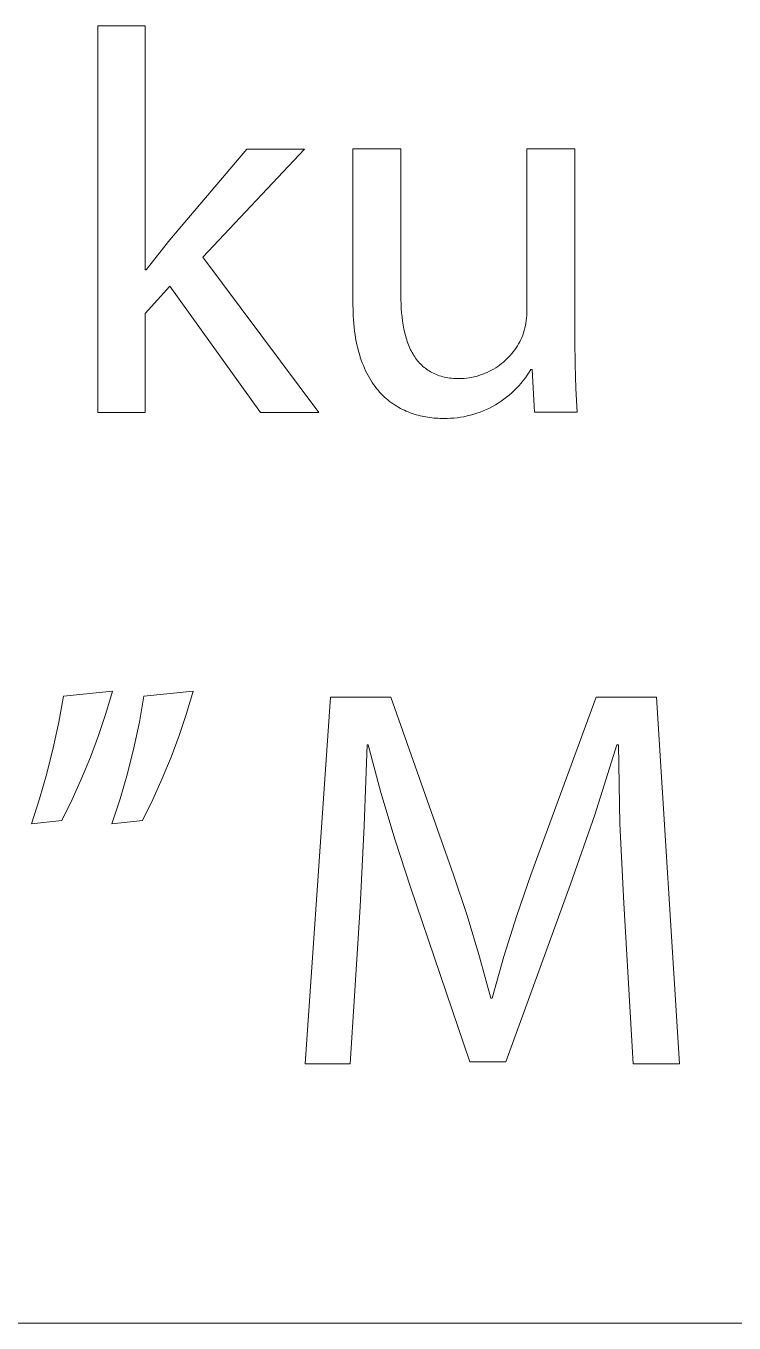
# Model space of a CAD drawing. Header units: millimetres. Extents: x 430 to 4403, y -1522 to 1254.
# Drawn here: x 3556.9 to 3608.7, y -1522.2 to -1427.4 of the extents above; entities that cross this region are included whole.
import ezdxf

# ---------------------------------------------------------------- set-up
doc = ezdxf.new("R2010")
doc.units = ezdxf.units.MM
doc.header["$MEASUREMENT"] = 0
doc.layers.add('Domyślny', color=7, linetype='Continuous', true_color=0x000000)

msp = doc.modelspace()

# ---------------------------------------------------------------- linework, layer by layer
at = {"layer": 'Domyślny', "color": 18, "lineweight": 15, "true_color": 0x000000}
for p, q in [((3562.145, -1455.671), (3562.145, -1427.424)), ((3562.145, -1427.424), (3565.611, -1427.424)), ((3565.611, -1427.424), (3565.611, -1445.258)), ((3580.8, -1447.687), (3580.8, -1436.415)), ((3580.8, -1436.415), (3584.306, -1436.415)), ((3584.306, -1436.415), (3584.306, -1447.079)), ((3593.527, -1448.23), (3593.527, -1436.415)), ((3593.527, -1436.415), (3597.033, -1436.415)), ((3597.033, -1436.415), (3597.033, -1450.426)), ((3567.411, -1443.062), (3573.047, -1436.421)), ((3577.267, -1436.421), (3569.832, -1444.332)), ((3573.047, -1436.421), (3577.267, -1436.421)), ((3565.691, -1445.258), (3567.411, -1443.062)), ((3569.832, -1444.332), (3578.299, -1455.671)), ((3565.611, -1445.258), (3565.691, -1445.258)), ((3567.411, -1446.449), (3565.611, -1448.434)), ((3574.052, -1455.671), (3567.411, -1446.449)), ((3580.81, -1448.305), (3580.8, -1447.687)), ((3584.306, -1447.079), (3584.309, -1447.418)), ((3584.309, -1447.418), (3584.319, -1447.749)), ((3584.319, -1447.749), (3584.336, -1448.074)), ((3565.611, -1448.434), (3565.611, -1455.671)), ((3580.823, -1448.603), (3580.81, -1448.305)), ((3580.841, -1448.894), (3580.823, -1448.603)), ((3584.336, -1448.074), (3584.36, -1448.39)), ((3584.36, -1448.39), (3584.391, -1448.699)), ((3584.391, -1448.699), (3584.429, -1449)), ((3593.5, -1448.779), (3593.515, -1448.596)), ((3593.515, -1448.596), (3593.524, -1448.413)), ((3593.524, -1448.413), (3593.527, -1448.23)), ((3580.864, -1449.178), (3580.841, -1448.894)), ((3580.892, -1449.454), (3580.864, -1449.178)), ((3580.924, -1449.724), (3580.892, -1449.454)), ((3584.429, -1449), (3584.475, -1449.293)), ((3584.475, -1449.293), (3584.529, -1449.577)), ((3584.529, -1449.577), (3584.591, -1449.852)), ((3593.28, -1449.855), (3593.332, -1449.679)), ((3593.332, -1449.679), (3593.377, -1449.502)), ((3593.377, -1449.502), (3593.417, -1449.323)), ((3593.417, -1449.323), (3593.451, -1449.142)), ((3593.451, -1449.142), (3593.478, -1448.961)), ((3593.478, -1448.961), (3593.5, -1448.779)), ((3580.961, -1449.987), (3580.924, -1449.724)), ((3581.003, -1450.243), (3580.961, -1449.987)), ((3581.049, -1450.492), (3581.003, -1450.243)), ((3581.099, -1450.735), (3581.049, -1450.492)), ((3584.591, -1449.852), (3584.624, -1449.986)), ((3584.624, -1449.986), (3584.66, -1450.118)), ((3584.66, -1450.118), (3584.698, -1450.247)), ((3584.698, -1450.247), (3584.738, -1450.374)), ((3584.738, -1450.374), (3584.78, -1450.499)), ((3584.78, -1450.499), (3584.825, -1450.622)), ((3584.825, -1450.622), (3584.871, -1450.742)), ((3592.916, -1450.658), (3593.001, -1450.505)), ((3593.001, -1450.505), (3593.08, -1450.349)), ((3593.08, -1450.349), (3593.154, -1450.19)), ((3593.154, -1450.19), (3593.223, -1450.029)), ((3593.223, -1450.029), (3593.28, -1449.855)), ((3597.033, -1450.426), (3597.041, -1452.174)), ((3581.154, -1450.971), (3581.099, -1450.735)), ((3581.213, -1451.2), (3581.154, -1450.971)), ((3581.276, -1451.424), (3581.213, -1451.2)), ((3581.343, -1451.64), (3581.276, -1451.424)), ((3584.871, -1450.742), (3584.92, -1450.859)), ((3584.92, -1450.859), (3584.971, -1450.974)), ((3584.971, -1450.974), (3585.024, -1451.087)), ((3585.024, -1451.087), (3585.079, -1451.197)), ((3585.079, -1451.197), (3585.136, -1451.304)), ((3585.136, -1451.304), (3585.196, -1451.409)), ((3585.196, -1451.409), (3585.258, -1451.511)), ((3585.258, -1451.511), (3585.323, -1451.61)), ((3592.184, -1451.635), (3592.302, -1451.507)), ((3592.302, -1451.507), (3592.417, -1451.374)), ((3592.417, -1451.374), (3592.526, -1451.238)), ((3592.526, -1451.238), (3592.631, -1451.098)), ((3592.631, -1451.098), (3592.731, -1450.954)), ((3592.731, -1450.954), (3592.826, -1450.808)), ((3592.826, -1450.808), (3592.916, -1450.658)), ((3581.413, -1451.851), (3581.343, -1451.64)), ((3581.488, -1452.055), (3581.413, -1451.851)), ((3581.566, -1452.253), (3581.488, -1452.055)), ((3581.647, -1452.446), (3581.566, -1452.253)), ((3581.732, -1452.632), (3581.647, -1452.446)), ((3585.323, -1451.61), (3585.389, -1451.707)), ((3585.389, -1451.707), (3585.459, -1451.801)), ((3585.459, -1451.801), (3585.53, -1451.892)), ((3585.53, -1451.892), (3585.604, -1451.981)), ((3585.604, -1451.981), (3585.68, -1452.066)), ((3585.68, -1452.066), (3585.759, -1452.149)), ((3585.759, -1452.149), (3585.841, -1452.229)), ((3585.841, -1452.229), (3585.924, -1452.306)), ((3585.924, -1452.306), (3586.011, -1452.38)), ((3586.011, -1452.38), (3586.1, -1452.451)), ((3586.1, -1452.451), (3586.191, -1452.519)), ((3586.191, -1452.519), (3586.285, -1452.584)), ((3590.938, -1452.587), (3591.09, -1452.501)), ((3591.09, -1452.501), (3591.239, -1452.41)), ((3591.239, -1452.41), (3591.385, -1452.313)), ((3591.385, -1452.313), (3591.528, -1452.212)), ((3591.528, -1452.212), (3591.667, -1452.106)), ((3591.667, -1452.106), (3591.802, -1451.995)), ((3591.802, -1451.995), (3591.933, -1451.879)), ((3591.933, -1451.879), (3592.061, -1451.759)), ((3592.061, -1451.759), (3592.184, -1451.635)), ((3593.818, -1452.53), (3593.689, -1452.741)), ((3593.898, -1452.53), (3593.818, -1452.53)), ((3594.083, -1455.665), (3593.898, -1452.53)), ((3597.041, -1452.174), (3597.094, -1453.92)), ((3581.821, -1452.812), (3581.732, -1452.632)), ((3581.913, -1452.987), (3581.821, -1452.812)), ((3582.008, -1453.156), (3581.913, -1452.987)), ((3582.106, -1453.319), (3582.008, -1453.156)), ((3582.207, -1453.477), (3582.106, -1453.319)), ((3582.311, -1453.629), (3582.207, -1453.477)), ((3586.285, -1452.584), (3586.382, -1452.646)), ((3586.382, -1452.646), (3586.481, -1452.705)), ((3586.481, -1452.705), (3586.583, -1452.761)), ((3586.583, -1452.761), (3586.687, -1452.813)), ((3586.687, -1452.813), (3586.795, -1452.863)), ((3586.795, -1452.863), (3586.905, -1452.909)), ((3586.905, -1452.909), (3587.018, -1452.952)), ((3587.018, -1452.952), (3587.133, -1452.992)), ((3587.133, -1452.992), (3587.251, -1453.028)), ((3587.251, -1453.028), (3587.372, -1453.061)), ((3587.372, -1453.061), (3587.496, -1453.091)), ((3587.496, -1453.091), (3587.623, -1453.117)), ((3587.623, -1453.117), (3587.753, -1453.14)), ((3587.753, -1453.14), (3587.885, -1453.16)), ((3587.885, -1453.16), (3588.021, -1453.176)), ((3588.021, -1453.176), (3588.159, -1453.188)), ((3588.159, -1453.188), (3588.301, -1453.197)), ((3588.301, -1453.197), (3588.445, -1453.203)), ((3588.445, -1453.203), (3588.592, -1453.204)), ((3588.592, -1453.204), (3588.767, -1453.199)), ((3588.767, -1453.199), (3588.942, -1453.187)), ((3588.942, -1453.187), (3589.116, -1453.169)), ((3589.116, -1453.169), (3589.289, -1453.145)), ((3589.289, -1453.145), (3589.461, -1453.115)), ((3589.461, -1453.115), (3589.632, -1453.079)), ((3589.632, -1453.079), (3589.802, -1453.038)), ((3589.802, -1453.038), (3589.971, -1452.99)), ((3589.971, -1452.99), (3590.137, -1452.937)), ((3590.137, -1452.937), (3590.302, -1452.878)), ((3590.302, -1452.878), (3590.465, -1452.814)), ((3590.465, -1452.814), (3590.625, -1452.744)), ((3590.625, -1452.744), (3590.783, -1452.668)), ((3590.783, -1452.668), (3590.938, -1452.587)), ((3593.26, -1453.345), (3593.103, -1453.537)), ((3593.41, -1453.149), (3593.26, -1453.345)), ((3593.553, -1452.947), (3593.41, -1453.149)), ((3593.689, -1452.741), (3593.553, -1452.947)), ((3582.417, -1453.776), (3582.311, -1453.629)), ((3582.527, -1453.917), (3582.417, -1453.776)), ((3582.639, -1454.054), (3582.527, -1453.917)), ((3582.753, -1454.185), (3582.639, -1454.054)), ((3582.87, -1454.311), (3582.753, -1454.185)), ((3582.989, -1454.432), (3582.87, -1454.311)), ((3583.111, -1454.548), (3582.989, -1454.432)), ((3592.229, -1454.408), (3592.037, -1454.564)), ((3592.415, -1454.246), (3592.229, -1454.408)), ((3592.596, -1454.077), (3592.415, -1454.246)), ((3592.771, -1453.903), (3592.596, -1454.077)), ((3592.941, -1453.723), (3592.771, -1453.903)), ((3593.103, -1453.537), (3592.941, -1453.723)), ((3597.094, -1453.92), (3597.192, -1455.665)), ((3583.234, -1454.659), (3583.111, -1454.548)), ((3583.36, -1454.765), (3583.234, -1454.659)), ((3583.487, -1454.867), (3583.36, -1454.765)), ((3583.616, -1454.964), (3583.487, -1454.867)), ((3583.747, -1455.056), (3583.616, -1454.964)), ((3583.88, -1455.144), (3583.747, -1455.056)), ((3584.014, -1455.228), (3583.88, -1455.144)), ((3584.15, -1455.307), (3584.014, -1455.228)), ((3584.287, -1455.382), (3584.15, -1455.307)), ((3590.785, -1455.355), (3590.561, -1455.461)), ((3591.004, -1455.241), (3590.785, -1455.355)), ((3591.22, -1455.12), (3591.004, -1455.241)), ((3591.431, -1454.991), (3591.22, -1455.12)), ((3591.638, -1454.856), (3591.431, -1454.991)), ((3591.84, -1454.713), (3591.638, -1454.856)), ((3592.037, -1454.564), (3591.84, -1454.713)), ((3565.611, -1455.671), (3562.145, -1455.671)), ((3578.299, -1455.671), (3574.052, -1455.671)), ((3584.425, -1455.453), (3584.287, -1455.382)), ((3584.564, -1455.52), (3584.425, -1455.453)), ((3584.704, -1455.582), (3584.564, -1455.52)), ((3584.846, -1455.641), (3584.704, -1455.582)), ((3584.988, -1455.696), (3584.846, -1455.641)), ((3585.131, -1455.747), (3584.988, -1455.696)), ((3585.274, -1455.795), (3585.131, -1455.747)), ((3585.419, -1455.838), (3585.274, -1455.795)), ((3585.563, -1455.879), (3585.419, -1455.838)), ((3585.708, -1455.916), (3585.563, -1455.879)), ((3585.853, -1455.949), (3585.708, -1455.916)), ((3585.999, -1455.979), (3585.853, -1455.949)), ((3586.144, -1456.006), (3585.999, -1455.979)), ((3586.29, -1456.03), (3586.144, -1456.006)), ((3586.435, -1456.05), (3586.29, -1456.03)), ((3586.58, -1456.068), (3586.435, -1456.05)), ((3586.725, -1456.083), (3586.58, -1456.068)), ((3586.869, -1456.095), (3586.725, -1456.083)), ((3587.013, -1456.104), (3586.869, -1456.095)), ((3587.157, -1456.11), (3587.013, -1456.104)), ((3587.299, -1456.114), (3587.157, -1456.11)), ((3587.441, -1456.115), (3587.299, -1456.114)), ((3587.688, -1456.114), (3587.441, -1456.115)), ((3587.935, -1456.105), (3587.688, -1456.114)), ((3588.182, -1456.088), (3587.935, -1456.105)), ((3588.428, -1456.062), (3588.182, -1456.088)), ((3588.673, -1456.028), (3588.428, -1456.062)), ((3588.916, -1455.985), (3588.673, -1456.028)), ((3589.158, -1455.934), (3588.916, -1455.985)), ((3589.398, -1455.875), (3589.158, -1455.934)), ((3589.636, -1455.808), (3589.398, -1455.875)), ((3589.872, -1455.733), (3589.636, -1455.808)), ((3590.105, -1455.65), (3589.872, -1455.733)), ((3590.335, -1455.559), (3590.105, -1455.65)), ((3590.561, -1455.461), (3590.335, -1455.559)), ((3597.192, -1455.665), (3594.083, -1455.665)), ((3559.652, -1476.417), (3563.225, -1476.06)), ((3563.225, -1476.06), (3562.744, -1477.682)), ((3565.527, -1476.417), (3569.112, -1476.06)), ((3569.112, -1476.06), (3568.631, -1477.681)), ((3559.302, -1478.313), (3559.652, -1476.417)), ((3565.188, -1478.315), (3565.527, -1476.417)), ((3577.3, -1503.301), (3579.166, -1476.496)), ((3579.166, -1476.496), (3583.585, -1476.496)), ((3583.585, -1476.496), (3588.162, -1489.475)), ((3593.812, -1489.475), (3598.588, -1476.496)), ((3598.588, -1476.496), (3602.993, -1476.496)), ((3602.993, -1476.496), (3604.674, -1503.301)), ((3562.744, -1477.682), (3562.208, -1479.287)), ((3568.631, -1477.681), (3568.096, -1479.285)), ((3558.892, -1480.198), (3559.302, -1478.313)), ((3564.784, -1480.201), (3565.188, -1478.315)), ((3562.208, -1479.287), (3561.617, -1480.872)), ((3568.096, -1479.285), (3567.506, -1480.87)), ((3581.838, -1479.963), (3581.633, -1485.892)), ((3581.918, -1479.963), (3581.838, -1479.963)), ((3582.849, -1483.463), (3581.918, -1479.963)), ((3600.096, -1479.963), (3598.491, -1485.086)), ((3600.215, -1479.963), (3600.096, -1479.963)), ((3600.324, -1485.754), (3600.215, -1479.963)), ((3558.42, -1482.068), (3558.892, -1480.198)), ((3561.617, -1480.872), (3560.971, -1482.436)), ((3564.315, -1482.071), (3564.784, -1480.201)), ((3567.506, -1480.87), (3566.864, -1482.434)), ((3557.889, -1483.922), (3558.42, -1482.068)), ((3560.971, -1482.436), (3560.272, -1483.977)), ((3563.782, -1483.924), (3564.315, -1482.071)), ((3566.864, -1482.434), (3566.168, -1483.976)), ((3583.882, -1486.934), (3582.849, -1483.463)), ((3557.297, -1485.757), (3557.889, -1483.922)), ((3560.272, -1483.977), (3559.52, -1485.493)), ((3563.185, -1485.757), (3563.782, -1483.924)), ((3566.168, -1483.976), (3565.421, -1485.493)), ((3559.52, -1485.493), (3557.297, -1485.757)), ((3565.421, -1485.493), (3563.185, -1485.757)), ((3598.491, -1485.086), (3596.709, -1490.15)), ((3581.633, -1485.892), (3581.322, -1491.817)), ((3600.612, -1491.539), (3600.324, -1485.754)), ((3585.013, -1490.375), (3583.882, -1486.934)), ((3588.162, -1489.475), (3589.154, -1492.452)), ((3592.774, -1492.448), (3593.812, -1489.475)), ((3589.34, -1503.142), (3585.013, -1490.375)), ((3596.709, -1490.15), (3591.986, -1503.142)), ((3581.322, -1491.817), (3580.608, -1503.301)), ((3601.287, -1503.301), (3600.612, -1491.539)), ((3589.154, -1492.452), (3590.058, -1495.456)), ((3591.83, -1495.453), (3592.774, -1492.448)), ((3590.058, -1495.456), (3590.874, -1498.485)), ((3590.98, -1498.485), (3591.83, -1495.453)), ((3590.874, -1498.485), (3590.98, -1498.485)), ((3580.608, -1503.301), (3577.3, -1503.301)), ((3591.986, -1503.142), (3589.34, -1503.142)), ((3604.674, -1503.301), (3601.287, -1503.301)), ((4399.218, -1522.237), (429.915, -1522.237)), ((4399.218, -1522.237), (2901.531, -1522.237))]:
    msp.add_line(p, q, dxfattribs=at)

doc.saveas('drawing.dxf')
